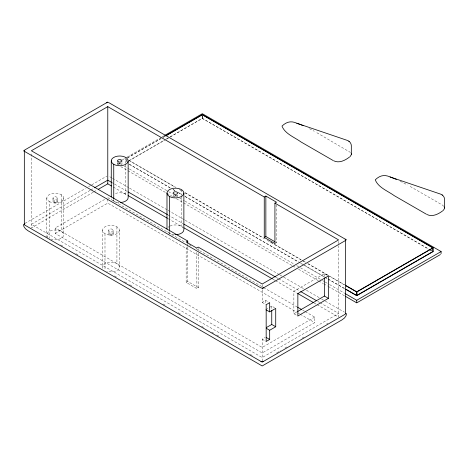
<?xml version="1.0" encoding="UTF-8"?>
<svg xmlns="http://www.w3.org/2000/svg" width="468" height="468" viewBox="0 0 468 468"><rect width="100%" height="100%" fill="white"/><g stroke="black" fill="none" stroke-linecap="round" stroke-linejoin="round"><path stroke-width="0.35" stroke-dasharray="2.34 1.75" d="M119.837 161.314L121.727 160.226M122.353 159.863L126.764 157.318M127.395 156.956L161.396 137.323M162.022 136.96L163.911 135.872M127.325 157.915L161.91 137.943M162.542 137.58L165.058 136.129M127.483 158.003L160.816 138.762M163.332 137.311L165.216 136.217M129.209 160.501L163.8 140.529M166.315 139.078L169.463 137.264M170.089 136.902L202.164 118.381L429.033 249.368M126.225 159.342L126.067 162.501L126.067 158.64M165.847 139.534L129.373 160.594L175.623 187.247M166.473 139.172L169.621 137.352M170.247 136.989L202.48 118.381L429.197 249.274M24.991 223.365L85.41 188.481M88.557 186.668L91.079 185.211M91.705 184.848L106.183 176.489A2.252 1.299 0 0 1 107.032 176.184M90.09 190.377L31.362 224.283L262.191 357.552L338.604 313.437L320.293 302.866M90.722 190.014L93.881 188.189M93.249 192.231L31.362 227.963L31.362 152.211M93.881 191.868L97.04 190.043M305.253 311.647L314.724 317.111L314.724 322.627L262.191 352.96L55.242 233.474L55.242 227.963L106.505 198.362M55.242 233.474L107.775 203.147L297.004 312.396M186.153 282.403L187.744 281.484L198.514 287.703L196.923 288.621L186.153 282.403L186.153 246.297M275.459 243.278L276.518 242.664L276.518 205.113M262.191 289.68L262.191 302.41L265.695 300.386L269.673 302.685M327.278 275.283L324.435 273.64L293.869 291.289L293.869 313.712L297.853 316.011M265.695 309.576L268.72 307.833M269.322 307.482L271.744 306.084L274.587 307.728M293.869 313.712L296.993 311.91M262.191 361.232L262.191 339.171L265.11 337.486M314.724 317.111L262.191 347.443L55.242 227.963M276.717 352.843L280.507 350.655M284.924 348.104L287.451 346.648M301.977 338.259L303.872 337.165M326.605 324.043L327.869 323.312M400.198 181.198L407.505 184.959M309.43 128.712L314.233 131.251M410.155 186.457L442.318 205.025L444.103 206.604M316.883 132.742L350.497 152.457M429.829 249.637L431.73 250.737M429.671 249.731L431.566 250.83M275.266 241.944L276.518 242.664M185.123 192.734L263.016 237.703M270.615 242.091L274.412 244.284M275.049 244.653L301.012 259.641M303.545 261.103L305.446 262.203M307.979 263.665L328.875 275.728M329.507 276.097L344.705 284.872M129.232 160.653L175.465 187.34M179.262 189.534L181.795 190.997M184.959 192.828L264.753 238.891M267.286 240.353L301.486 260.097M302.117 260.465L305.282 262.291M307.815 263.753L327.448 275.09M328.086 275.453L344.547 284.959M129.39 164.233L169.925 187.633M173.09 189.464L174.991 190.558M178.156 192.389L181.953 194.583M185.123 196.408L302.275 264.051M304.808 265.514L324.441 276.845M325.079 277.214L327.612 278.676M328.243 279.039L344.705 288.545M129.232 164.326L170.399 188.089M172.932 189.552L174.827 190.651M178.63 192.845L181.795 194.67M184.959 196.501L298.321 261.945M300.854 263.408L302.749 264.508M303.387 264.87L327.448 278.764M328.086 279.133L344.547 288.639M119.211 163.139L121.107 164.233M124.266 166.052L128.688 168.609M129.32 168.971L167.854 191.219M168.486 191.582L172.277 193.775M174.804 195.232L177.331 196.689M179.858 198.151L184.281 200.702M184.913 201.064L294.196 264.163M296.724 265.625L299.883 267.444M300.514 267.813L321.996 280.215M322.627 280.578L324.523 281.672M325.155 282.034L328.945 284.222M329.577 284.591L344.735 293.342M120.779 166.643L166.327 192.939M166.959 193.302L172.651 196.589M176.448 198.783L292.213 265.619M292.845 265.982L296.01 267.807M298.543 269.27L318.152 280.595M318.784 280.958L323.212 283.514M323.844 283.877L327.641 286.071M328.273 286.434L344.723 295.934M111.893 177.951L109.366 176.489A2.252 1.299 0 0 0 108.751 176.237M112.525 178.314L128.946 187.797M129.577 188.159L167.48 210.044M168.111 210.407L184.532 219.89M185.164 220.252L279.279 274.593M279.911 274.956L283.07 276.781M283.702 277.144L303.913 288.814M306.441 290.271L320.972 298.66M321.604 299.023L324.763 300.848M325.389 301.211L344.343 312.156M112.098 182.666L113.946 183.731M114.566 184.088L127.583 191.605M168.106 214.999L183.292 223.768M276.102 277.354L277.998 278.442M278.63 278.811L300.093 291.201M317.772 301.41L319.667 302.503M113.332 187.054L127.583 195.279M168.106 218.679L183.292 227.448M272.943 279.203L274.839 280.297M275.471 280.665L297.285 293.255M313.981 302.895L316.508 304.358M317.14 304.721L338.604 317.111L338.604 245.735M107.775 197.631L185.252 242.36M189.043 244.548L191.564 246.01M195.987 248.561L262.934 287.212M263.566 287.58L297.04 306.903M302.726 310.185L304.621 311.279M297.636 312.764L299.538 313.858M300.169 314.227L314.724 322.627M262.191 302.41L266.169 304.703M262.191 339.171L266.169 341.47M45.566 236.164L48.034 237.586M60.664 244.881L63.198 246.344M75.863 253.656L78.396 255.119M114.455 275.939L116.982 277.395M124.558 281.771L127.085 283.228M129.607 284.684L132.134 286.141M163.069 304.001L165.596 305.464M178.22 312.753L180.747 314.209M201.585 326.237L204.106 327.694M211.682 332.069L214.209 333.526M216.737 334.989L219.258 336.445M226.834 340.821L229.361 342.278M250.199 354.305L252.72 355.762M117.965 164.449L117.948 162.408M198.262 248.561L198.286 252.182M198.286 252.907L198.514 287.703M196.689 252.375L196.923 288.621M338.604 241.365L338.604 245.004M324.435 273.64L324.435 277.255M271.744 306.084L271.744 309.617M265.695 300.386L265.695 303.919M262.191 284.731L262.191 288.972M202.48 115.315L202.48 118.381M202.322 116.637L202.322 118.474M202.164 115.315L202.164 118.381M187.744 243.933L187.744 246.098M187.744 246.823L187.744 281.484M181.403 189.587L181.403 195.343M181.403 196.063L181.403 226.354M177.67 195.016L177.67 196.852M173.195 194.729L173.195 196.572A2.252 1.299 0 0 1 175.383 195.413A2.252 1.299 0 0 1 177.659 196.513M169.463 231.806L169.463 233.245M125.681 157.418L125.681 163.174M125.681 163.894L125.681 194.185M121.961 162.653L121.961 164.49A2.252 1.299 0 0 0 119.919 163.25A2.252 1.299 0 0 0 117.515 164.256M119.398 230.256A8.442 4.873 0 0 1 106.733 234.48A8.442 4.873 0 0 1 106.733 226.038A8.442 4.873 0 0 1 119.398 230.256L119.398 267.023M117.462 162.753L117.462 164.596M116.924 226.81L116.924 263.578M113.742 199.637L113.742 201.076M113.209 230.256A2.252 1.299 0 0 1 109.834 231.385A2.252 1.299 0 0 1 109.834 229.133A2.252 1.299 0 0 1 113.209 230.256L113.209 233.936M108.705 230.256L108.705 233.936M107.775 199.011L107.775 203.147M104.99 233.707L104.99 270.469M102.515 230.256L102.515 267.023M63.683 198.087L63.683 234.854M61.209 194.641L61.209 231.408M57.488 198.087A2.252 1.299 0 0 1 54.112 199.216A2.252 1.299 0 0 1 54.112 196.964A2.252 1.299 0 0 1 57.488 198.087L57.488 201.766A2.252 1.299 0 0 1 54.112 202.89A2.252 1.299 0 0 1 54.112 200.643A2.252 1.299 0 0 1 57.488 201.766M52.989 198.087L52.989 201.766M49.269 201.538A8.442 4.873 0 0 0 63.396 199.35A8.442 4.873 0 0 0 53.054 193.383A8.442 4.873 0 0 0 49.269 201.538L49.269 238.3M46.794 198.087L46.794 234.854M174.699 234.655A8.442 4.873 0 0 1 167.275 231.063M168.117 227.36A8.442 4.873 0 0 1 169.463 226.354M170.001 226.067A8.442 4.873 0 0 1 182.742 227.36M118.977 202.486A8.442 4.873 0 0 1 111.559 198.894M115.491 193.407A8.442 4.873 0 0 1 127.027 195.191M47.929 237.294A8.442 4.873 0 0 1 53.773 230.051A8.442 4.873 0 0 1 63.554 235.702A8.442 4.873 0 0 1 51.018 239.078M102.802 268.287A8.442 4.873 0 0 1 110.957 262.15A8.442 4.873 0 0 1 119.112 268.287A8.442 4.873 0 0 1 106.733 271.247M118.919 164.999A1.123 0.649 0 0 1 118.919 164.081A1.123 0.649 0 0 1 120.51 164.081A1.123 0.649 0 0 1 120.51 164.999M174.634 197.168A1.123 0.649 0 0 1 174.634 196.25A1.123 0.649 0 0 1 176.225 196.25A1.123 0.649 0 0 1 176.225 197.168M54.674 202.328A1.123 0.649 0 0 0 56.365 201.766A1.123 0.649 0 0 0 54.674 201.205A1.123 0.649 0 0 0 54.674 202.328M110.395 234.497A1.123 0.649 0 0 0 112.08 233.936A1.123 0.649 0 0 0 110.395 233.374A1.123 0.649 0 0 0 110.395 234.497M109.366 234.854A2.252 1.299 0 0 0 113.133 234.269A2.252 1.299 0 0 0 110.372 232.678A2.252 1.299 0 0 0 109.366 234.854"/><path stroke-width="0.7" d="M333.128 160.501L300.959 141.933C294.571 137.282 284.889 133.807 281.988 126.079C286.673 121.657 291.195 120.656 296.817 123.236L347.25 140.382C349.526 141.125 351.316 143.296 351.328 145.735L351.316 154.697L349.976 156.745M426.401 214.215L394.231 195.647C387.837 190.991 378.156 187.522 375.26 179.794C379.94 175.371 384.468 174.371 390.09 176.945L440.523 194.097C442.798 194.84 444.582 197.01 444.6 199.45L444.588 208.412L443.249 210.46M441.09 253.603L441.113 251.562L202.322 113.695L164.543 135.504M346.566 313.437L346.022 315.818L344.43 318.035L341.903 319.936L262.191 365.958L28.062 230.782L25.535 228.881L23.944 226.664L23.4 224.283M440.417 254.545L356.739 302.872L345.355 296.297M106.371 102.866L107.775 102.042M262.191 288.621L263.595 287.797M345.618 313.291A2.252 1.299 0 0 1 344.974 314.356L262.191 362.15L24.991 225.202A2.252 1.299 0 0 1 24.558 223.722M106.183 102.96L24.991 149.836A2.252 1.299 0 0 0 24.675 151.445L24.822 151.568M264.262 196.987L264.262 237.428L274.927 243.588L274.927 203.147L276.518 202.223L265.853 196.069L264.262 196.987L107.775 106.64L31.362 150.754L187.744 241.043L187.744 243.208M165.69 135.767L202.164 114.707L432.994 247.976L356.897 291.909L345.343 285.234M165.847 135.855L202.48 114.707L432.994 247.788L432.994 251.649L356.897 295.583L345.975 289.277M94.513 187.826L107.775 180.168L111.478 182.309M98.298 189.312L107.775 183.842L111.478 185.983M187.744 241.043L186.153 241.962L196.659 248.028L198.251 247.11L262.191 284.023L338.604 239.909L274.927 203.147M349.479 157.072C345.162 160.389 339.148 163.49 333.743 160.822M264.262 237.428L265.853 236.51L274.634 241.582M263.782 287.703L344.974 240.827A2.252 1.299 0 0 0 345.285 239.218L345.138 239.095M442.746 210.787C438.428 214.104 432.42 217.205 427.009 214.537M266.263 309.904L269.673 311.875L275.722 308.383L275.722 326.763L269.673 330.256L266.263 328.284M266.298 327.612L271.744 324.464L275.722 326.763M297.613 311.553L324.435 296.068L328.419 298.362L328.419 275.939L297.853 293.582L297.853 316.011L328.419 298.362M269.673 330.256L269.673 339.446L266.169 341.47L266.169 304.703L269.673 302.685L269.673 311.875M345.817 285.691L356.581 291.909L432.994 247.788M345.817 289.37L356.581 295.583L432.994 251.468M345.366 293.705L356.739 300.275L441.113 251.562M296.817 123.236L300.696 124.704M390.09 176.945L396.378 179.437M301.275 124.933L303.106 125.722M345.285 239.218L346.566 239.909M23.4 150.754L24.675 151.445M432.994 251.649L432.836 247.882M344.974 238.99L109.366 102.96A2.252 1.299 0 0 0 106.575 102.779M128.214 191.968L167.474 214.636M183.924 224.137L275.471 276.986M300.725 291.57L316.508 300.678M128.214 195.647L167.474 218.31M183.924 227.811L272.312 278.84M297.566 293.418L313.349 302.533M297.671 307.271L301.462 309.459M24.991 151.673L260.6 287.703A2.252 1.299 0 0 0 263.39 287.884M266.263 337.481L269.673 339.446M442.09 194.899L442.412 195.115M348.818 141.184L349.14 141.4M444.354 207.049L444.6 207.956M351.252 153.785L351.328 154.241M356.897 291.909L356.897 295.583M356.739 291.816L356.739 295.495M356.739 300.275L356.739 302.305M356.581 291.909L356.581 295.583M345.63 239.909L345.63 313.437M324.435 277.98L324.435 296.068M271.744 310.325L271.744 324.464M265.853 196.069L265.853 236.51M183.871 193.032A8.442 4.873 0 0 1 171.212 197.256A8.442 4.873 0 0 1 171.212 188.815A8.442 4.873 0 0 1 183.871 193.032L183.871 229.8A8.442 4.873 0 0 1 175.43 234.673M169.463 196.484L169.463 231.081M166.988 193.032L166.988 229.08M128.156 160.863L128.156 197.631A8.442 4.873 0 0 1 120.446 202.486M113.742 164.315A8.442 4.873 0 0 0 127.869 162.127A8.442 4.873 0 0 0 117.526 156.16A8.442 4.873 0 0 0 113.742 164.315L113.742 198.918M111.273 160.863L111.273 196.911M107.775 106.64L107.775 183.842M24.33 150.754L24.33 224.283M263.39 361.413A2.252 1.299 0 0 1 260.992 361.413M118.182 161.823A2.252 1.299 0 0 0 121.908 161.156A2.252 1.299 0 0 0 119.047 159.623A2.252 1.299 0 0 0 118.182 161.823M174.096 194.085A2.252 1.299 0 0 0 177.67 193.179A2.252 1.299 0 0 0 174.523 191.845A2.252 1.299 0 0 0 174.096 194.085"/></g></svg>
